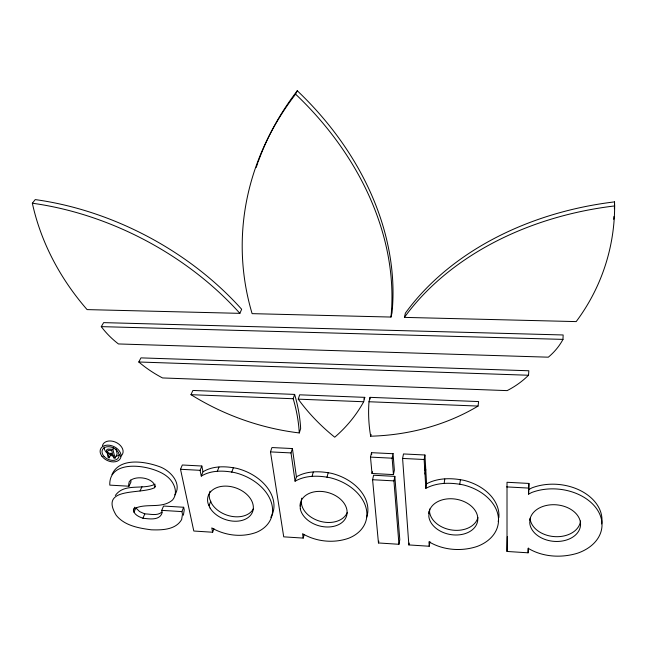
<?xml version="1.0" encoding="UTF-8"?>
<svg xmlns="http://www.w3.org/2000/svg" width="647" height="647" viewBox="0 0 647 647"><rect width="100%" height="100%" fill="white"/><g stroke="black" fill="none" stroke-linecap="round" stroke-linejoin="round"><path stroke-width="0.97" d="M528.098 552.813L528.138 548.292C542.793 557.148 561.442 558.159 577.593 553.185A46.73 33.579 5.4 0 0 596.008 507.887A46.73 33.579 5.4 0 0 531.753 492.488L528.575 494.146L528.914 483.43L507.013 482.274L507.013 551.454L528.098 552.813L528.389 548.074M528.575 494.146L528.914 483.43M562.987 339.384L563.141 334.968L103.649 322.627L101.272 326.63A75.206 58.594 28.2 0 0 118.45 343.953L548.324 357.184A76.047 62.896 6 0 0 562.987 339.384L101.272 326.63M429.713 509.027L429.568 511.995A24.618 17.873 9.9 0 0 452.738 530.136A24.618 17.873 9.9 0 0 477.907 517.6M530.014 520.414L530.128 518.53M528.518 375.244L528.842 370.763L140.957 357.88L138.798 361.997A102.501 80.859 26.1 0 0 162.551 377.945L507.127 390.618A97.236 80.01 9.2 0 0 528.518 375.244L138.798 361.997M507.013 551.454L507.337 536.662M478.06 406.073L478.618 401.561L370.076 397.347L368.992 401.747A242.948 184.985 1.3 0 0 370.666 436.207A225.455 191.318 19.5 0 0 478.06 406.073L368.992 401.747M459.766 484.393L460.381 479.823M444.101 483.56L444.788 478.998M429.228 546.246L428.969 541.782C443.179 550.274 461.23 551.624 476.855 546.545A45.347 32.827 9.9 0 0 497.931 514.648A45.347 32.827 9.9 0 0 463.325 484.91C450.927 482.403 437.235 482.274 425.831 488.356L426.599 483.802L424.925 454.995L403.485 453.951L402.596 458.432L408.855 544.928L429.228 546.246L429.948 541.612M183.392 515.198L184.233 509.876L183.659 507.256L163.562 506.043L161.726 510.362L162.219 512.497C159.979 520.867 149.222 518.918 142.914 518.223C139 516.848 134.034 514.737 133.403 510.095L133.945 508.898C145.615 502.452 161.839 509.424 172.595 499.945C178.879 492.286 173.72 481.384 166.675 476.168C152.595 464.999 108.736 457.809 109.788 485.121L128.979 486.221L130.977 481.958L130.67 480.034M428.969 513.613L429.559 509.941M424.998 474.057L425.766 469.536M424.764 470.086L425.54 465.573M425.831 488.356L424.141 459.499L424.925 454.995M408.855 544.928L409.179 543.084M398.94 544.289L399.789 539.687L394.84 476.37L373.594 475.246L372.591 479.734L378.455 542.962L398.94 544.289L393.934 480.875L394.84 476.37M370.472 456.847L372.017 473.483L393.441 474.607L394.355 470.11L393.053 453.45L392.139 458.189L370.496 457.114L371.524 452.674L393.069 453.717M378.455 542.962L378.835 541.135M372.017 473.483L372.421 471.695M404.415 317.386L405.378 313.156A288.263 216.931 -0.6 0 1 614.521 201.888L614.65 205.932A248.626 218.241 18.7 0 1 576.186 321.599L404.415 317.386A289.759 217.424 -0.5 0 1 614.65 205.932M370.666 436.207L371.087 434.42M297.28 90.75L295.582 94.171A330.277 278.25 -0.7 0 0 252.112 313.649L390.974 317.054L392.009 312.841A291.247 227.615 32 0 0 297.28 90.75A328.458 277.337 -0.9 0 0 258.153 161.855M363.679 401.747L364.787 397.355L299.658 394.816L298.251 399.15A211.892 174.278 7.5 0 0 334.734 437.202A203.198 158.741 26.7 0 0 363.679 401.747L298.251 399.15M326.961 477.292L328.166 472.852M303.2 538.094L302.57 533.702C316.221 541.733 333.52 543.512 348.49 538.304A43.964 31.598 15.7 0 0 365.781 506.941A43.964 31.598 15.7 0 0 330.391 477.793C318.72 475.424 305.667 475.116 295.072 481.222L296.407 476.815L292.404 448.549L271.942 447.554L270.478 451.897L283.718 536.84L303.2 538.094L304.195 534.495M312.016 476.491L313.277 472.067M300.192 506.027L301.478 501.571M299.278 432.94L300.653 428.54A216.899 156.064 27.1 0 0 294.628 394.411L192.879 390.456L190.986 394.678A224.185 188.439 22.5 0 0 299.278 432.94A217.91 156.283 27 0 0 293.196 398.738L294.628 394.411M295.072 481.222L291.021 452.916L292.404 448.549M212.653 532.238L211.779 527.903C225.035 535.603 241.8 537.681 256.309 532.384A43.228 30.555 19.6 0 0 270.98 501.409A43.228 30.555 19.6 0 0 235.063 472.69C223.902 470.426 211.294 469.973 201.274 476.111L202.996 471.792L201.832 466.018L182.325 464.991L180.513 469.277L193.801 531.025L212.653 532.238L213.947 528.72M231.739 472.197L233.341 467.854M209.038 505.736L210.696 501.368M217.295 471.42L218.961 467.094M128.979 486.221L128.672 484.288L129.271 481.611C134.673 474.922 153.137 477.324 155.126 486.479L154.536 487.709C140.682 494.745 98.845 486.504 116.209 515.295C124.588 525.728 138.79 528.138 151.285 529.804C161.879 530.176 175.652 529.95 181.645 519.549L182.478 514.228L181.904 511.599L183.659 507.256M201.274 476.111L200.093 470.32L201.832 466.018M111.963 474.583C119.582 457.203 144.823 461.343 159.235 466.568C170.072 470.264 182.462 483.285 174.836 494.923M239.883 313.35L241.655 309.266A253.721 179.413 27.8 0 0 35.229 199.591L32.35 203.223A245.431 209.135 27.8 0 0 87.094 309.606L239.883 313.35A254.894 179.64 27.8 0 0 32.35 203.223M154.536 487.709L155.296 485.994M142.914 518.223L144.815 513.912C150.419 513.896 156.93 516.185 161.774 512.189M133.937 512.214L135.886 507.911L139.615 511.599L144.815 513.912M133.403 510.095L134.722 507.175M140.051 490.96L142 486.681M113.694 447.659L112.853 449.341L108.13 449.099A2.96 2.078 25.1 0 0 106.529 451.202L107.07 452.649A2.054 1.44 25.1 0 0 108.534 453.579A1.666 1.173 25 0 0 107.459 454.768L108.227 457.728L109.238 457.785L108.656 455.512A1.739 1.221 24.9 0 1 109.941 454.283L112.732 454.429L113.646 458.011L115.085 458.084L117.18 453.879L115.95 449.026M109.238 457.785L111.357 453.579M115.312 495.521C124.297 482.605 142.696 490.232 155.159 484.215M202.996 471.792C212.976 465.662 225.536 466.091 236.656 468.339A43.042 30.522 19.6 0 1 270.778 517.317M296.407 476.815C306.945 470.701 319.95 470.992 331.571 473.353A43.77 31.566 15.7 0 1 366.687 517.236M426.599 483.802C437.938 477.729 451.582 477.834 463.923 480.333A45.136 32.787 9.8 0 1 498.837 517.681M528.866 489.488L532.036 487.83A46.511 33.531 5.4 0 1 580.982 490.863A46.511 33.531 5.4 0 1 601.653 523.924M190.986 394.678L293.196 398.738M270.478 451.897L291.021 452.916M402.596 458.432L424.141 459.499M180.513 469.277L200.093 470.32M372.591 479.734L393.934 480.875M506.609 486.9L528.623 488.081M161.726 510.362L181.904 511.599M112.853 449.341L115.085 458.084M371.524 452.674L371.702 454.59M392.122 457.914L393.441 474.607M369.947 399.272A241.703 184.573 1.2 0 1 370.076 397.347M256.22 167.452A328.458 277.337 -0.9 0 1 257.821 162.785M295.582 94.171A292.751 228.156 31.9 0 1 390.974 317.054M614.521 201.888A247.251 217.546 18.7 0 1 614.391 208.714M613.963 216.454A247.251 217.546 18.7 0 1 613.728 219.333M364.787 397.355A202.188 158.41 26.8 0 1 363.857 399.029M580.529 520.989A25.362 18.286 5.4 0 1 555.514 536.678A25.362 18.286 5.4 0 1 530.119 519.023M498.578 519.59A45.136 32.787 9.8 0 1 498.166 521.466M347.253 512.513A23.874 17.21 15.7 0 1 323.306 522.008A23.874 17.21 15.7 0 1 301.591 504.49L301.413 499.913A23.874 17.21 15.7 0 1 301.785 498.15M253.535 508.574A23.47 16.644 19.6 0 1 233.494 516.629A23.47 16.644 19.6 0 1 211.674 503.625L209.717 499.104A23.47 16.644 19.6 0 1 210.008 491.17M102.428 445.734A10.926 7.699 25 0 1 117.156 442.977A10.926 7.699 25 0 1 120.601 456.256M119.687 454.598A8.945 6.3 25 0 1 116.323 456.078M113.484 456.078A8.945 6.3 25 0 1 110.54 455.262M107.855 453.749A8.945 6.3 25 0 1 104.191 447.028M429.05 511.923L428.832 516.597A24.732 17.898 9.9 0 0 465.735 533.419A24.732 17.898 9.9 0 0 467.166 503.148A24.732 17.898 9.9 0 0 429.05 511.923M530.289 518.045L529.739 522.776A25.484 18.31 5.4 0 0 566.95 539.873A25.484 18.31 5.4 0 0 570.541 509.189A25.484 18.31 5.4 0 0 530.289 518.045M111.705 450.409L108.898 450.272A2.014 1.415 25.1 0 0 107.669 451.711A2.014 1.415 25.1 0 0 109.691 453.321L112.481 453.458L111.705 450.409M210.024 507.992L208.051 503.463A23.575 16.66 19.6 0 1 235.629 487.838A23.575 16.66 19.6 0 1 248.472 517.285A23.575 16.66 19.6 0 1 210.024 507.992M300.305 508.954L300.119 504.361A23.979 17.226 15.7 0 1 335.591 495.683A23.979 17.226 15.7 0 1 336.796 525.429A23.979 17.226 15.7 0 1 300.305 508.954M101.935 456.232A10.975 7.707 25 0 0 120.019 459.03A10.975 7.707 25 0 0 109.78 445.29A10.975 7.707 25 0 0 101.935 456.232M104.03 456.402A8.977 6.3 25 0 0 118.636 457.494A8.977 6.3 25 0 0 109.06 446.705A8.977 6.3 25 0 0 104.03 456.402"/></g></svg>
